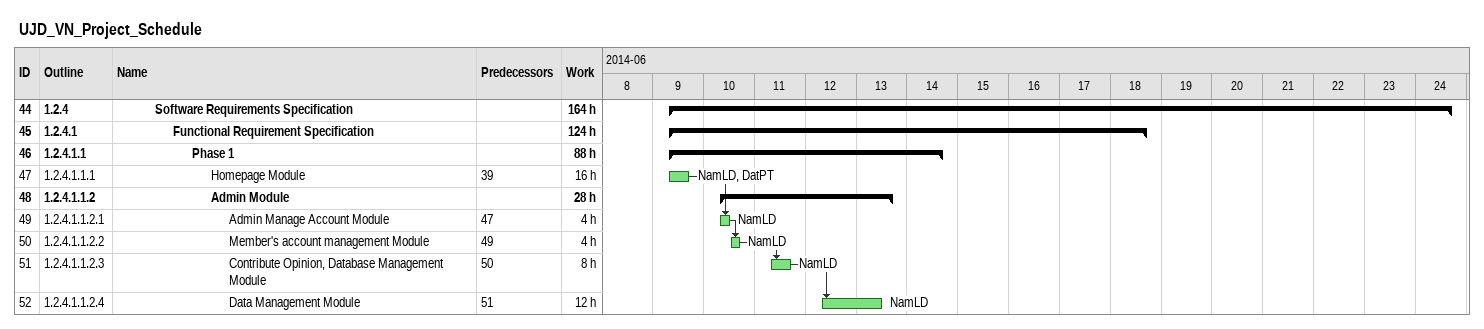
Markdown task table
UJD_VN_Project_Schedule

| ID | WBS | Task | Start | Finish | Predecessors | Resources | Work (h) |
|---|---|---|---|---|---|---|---|
| 44 | 1.2.4 | **Software Requirements Specification** | 2014-06-09 | 2014-06-24 |  |  | 164 |
| 45 | 1.2.4.1 | **Functional Requirement Specification** | 2014-06-09 | 2014-06-18 |  |  | 124 |
| 46 | 1.2.4.1.1 | **Phase 1** | 2014-06-09 | 2014-06-14 |  |  | 88 |
| 47 | 1.2.4.1.1.1 | Homepage Module | 2014-06-09 | 2014-06-09 | 39 | NamLD, DatPT | 16 |
| 48 | 1.2.4.1.1.2 | **Admin Module** | 2014-06-10 | 2014-06-13 |  |  | 28 |
| 49 | 1.2.4.1.1.2.1 | Admin Manage Account Module | 2014-06-10 | 2014-06-10 | 47 | NamLD | 4 |
| 50 | 1.2.4.1.1.2.2 | Member's account management Module | 2014-06-10 | 2014-06-10 | 49 | NamLD | 4 |
| 51 | 1.2.4.1.1.2.3 | Contribute Opinion, Database Management Module | 2014-06-11 | 2014-06-11 | 50 | NamLD | 8 |
| 52 | 1.2.4.1.1.2.4 | Data Management Module | 2014-06-12 | 2014-06-13 | 51 | NamLD | 12 |
